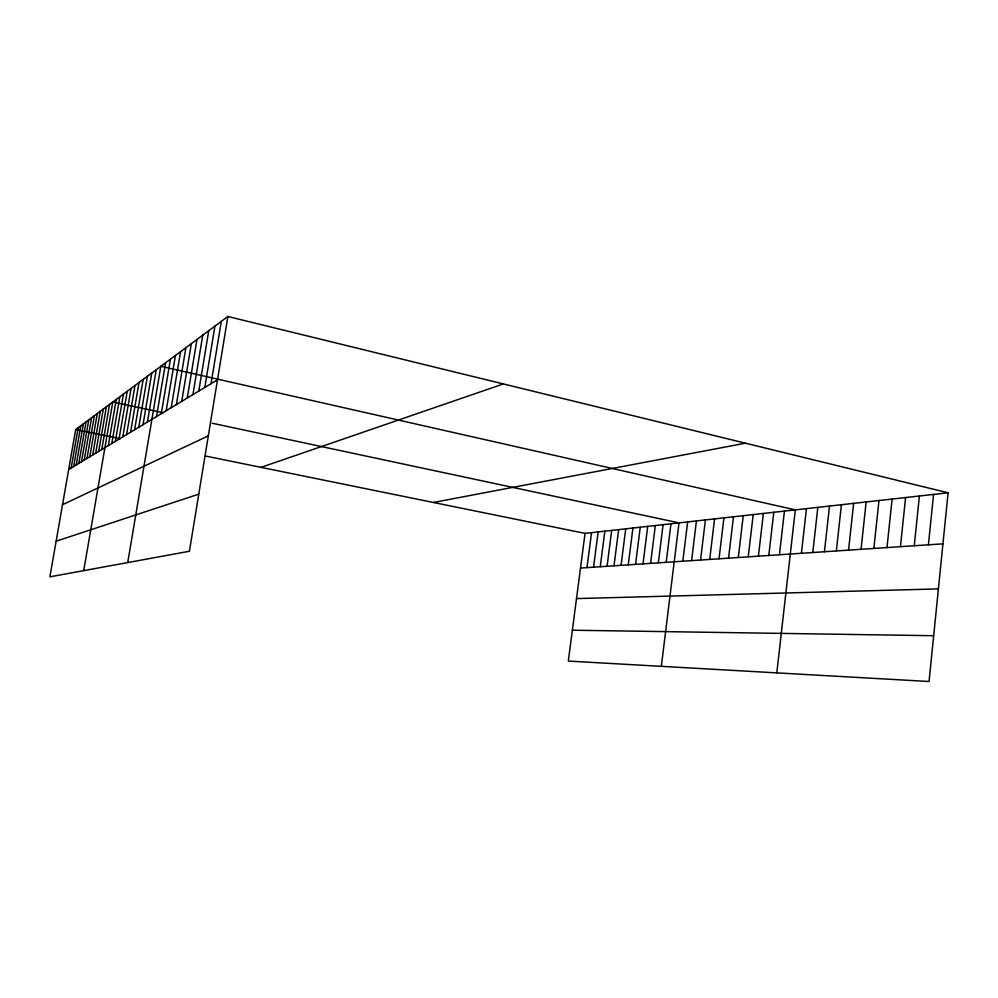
<?xml version="1.0" encoding="UTF-8"?>
<svg xmlns="http://www.w3.org/2000/svg" width="998" height="998" viewBox="0 0 998 998"><rect width="100%" height="100%" fill="white"/><g stroke="black" fill="none" stroke-linecap="round" stroke-linejoin="round"><path stroke-width="1.5" d="M948.1 492.8L929.051 681.497L568.324 661.075L585.04 533.381L948.1 492.8L227.868 316.503L75.673 429.577L49.9 576.832L189.42 551.258L227.868 316.503M914.255 545.744L919.395 496.018M928.414 544.796L933.567 494.434M900.446 546.667L905.585 497.553M873.861 548.438L878.976 500.534M886.997 547.565L892.112 499.062M861.049 549.299L866.152 501.969M836.349 550.946L841.426 504.726M848.55 550.135L853.639 503.366M812.796 552.53L817.836 507.371M824.435 551.744L829.5 506.061M801.419 553.279L806.446 508.643M779.438 554.751L784.44 511.101M776.806 672.877L795.319 509.878L160.853 366.303L127.719 562.573M758.418 556.16L763.383 513.446M768.809 555.462L773.799 512.286M738.308 557.495L743.236 515.704M748.25 556.834L753.203 514.594M709.703 559.416L714.568 518.91M719.034 558.793L723.924 517.862M728.565 558.156L733.48 516.789M691.602 560.626L696.429 520.931M700.559 560.028L705.411 519.933M661.337 666.34L679.014 522.877L212.162 423.227M682.819 561.213L687.634 521.917M650.596 563.359L655.337 525.534M658.331 562.847L663.084 524.661M666.202 562.323L670.968 523.775M628.253 564.856L632.932 528.029M635.564 564.369L640.254 527.218M643.011 563.87L647.727 526.383M607.071 566.265L611.687 530.412M614.007 565.804L618.648 529.626M621.068 565.33L625.721 528.84M586.974 567.613L591.54 532.658M593.561 567.176L598.139 531.922M600.26 566.727L604.85 531.173M211.065 383.681L221.294 321.393M187.25 398.04L196.98 339.457M192.926 394.622L202.769 335.153M198.777 391.091L208.757 330.712M204.815 387.449L214.919 326.134M166.179 410.739L175.448 355.463M171.207 407.708L180.588 351.633M176.397 404.577L185.89 347.691M181.736 401.358L191.354 343.636M143.013 424.699L151.771 373.052M147.392 422.054L156.249 369.722M156.524 416.553L165.581 362.785M161.277 413.683L170.446 359.18M119.024 439.157L127.22 391.291M122.766 436.899L131.062 388.434M126.609 434.579L134.992 385.515M130.551 432.209L139.021 382.521M134.605 429.764L143.163 379.44M138.747 427.269L147.405 376.283M95.646 453.254L103.293 409.068M98.677 451.42L106.387 406.76M101.759 449.562L109.555 404.415M83.732 570.631L112.786 402.007L163.161 412.76M108.32 445.607L116.267 399.425M111.801 443.511L119.835 396.78M115.369 441.366L123.478 394.06M73.652 466.503L80.763 425.809M76.21 464.968L83.383 423.863M78.817 463.396L86.053 421.88M81.474 461.787L88.772 419.846M84.194 460.153L91.554 417.788M86.963 458.481L94.398 415.667M89.795 456.772L97.305 413.509M92.689 455.026L100.262 411.313M71.145 468.012L78.193 427.705M68.687 469.497L217.502 379.801M62.525 504.701L208.32 435.839M261.014 467.351L503.366 383.943M56.138 541.203L198.777 494.135M433.344 502.468L745.419 443.187M580.512 568.049L942.948 543.835M576.507 598.588L938.394 588.907M572.365 630.212L933.679 635.714M75.673 429.577L120.184 438.646M206.012 456.136L585.04 533.381"/></g></svg>
